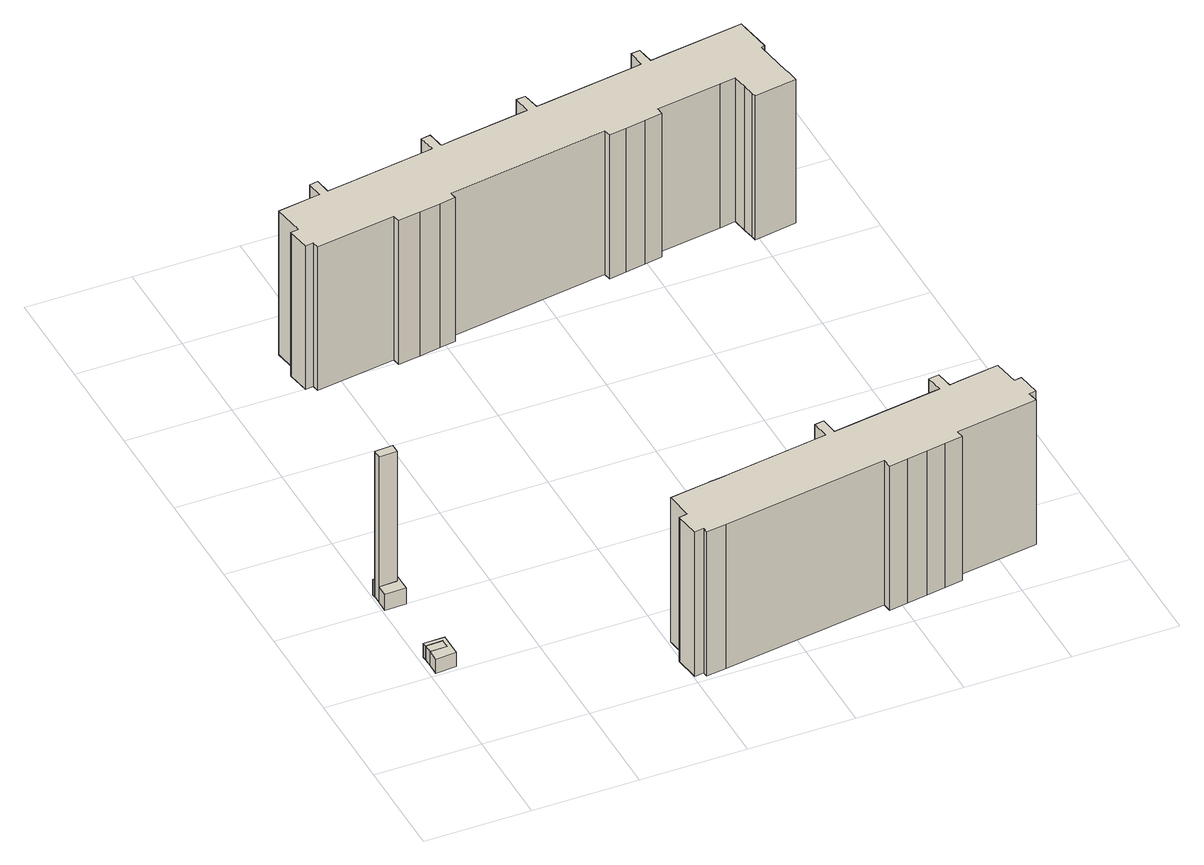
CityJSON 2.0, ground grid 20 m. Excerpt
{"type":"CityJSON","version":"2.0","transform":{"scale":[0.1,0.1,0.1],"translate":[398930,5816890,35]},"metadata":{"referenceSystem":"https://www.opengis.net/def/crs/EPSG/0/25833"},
"CityObjects":{
"building1":{"type":"Building","attributes":{"Gemeindeschluessel":"11000011","function":"51009_1610"},"address":[{"country":"Germany","locality":"Berlin"}],"children":["building1-1","building1-2"]},
"building1-1":{"type":"BuildingPart","attributes":{"BezugspunktDach":"2200","measuredHeight":3.01,"storeysAboveGround":0},"parents":["building1"],"geometry":[{"type":"Solid","lod":"1","boundaries":[[[[0,1,2,3,4,5,6,7]],[[8,9,10,11,12,13,14,15]],[[8,15,7,6]],[[9,8,6,5]],[[10,9,5,4]],[[11,10,4,3]],[[13,12,13,1]],[[13,1,13,14]],[[15,14,0,7]],[[12,11,3,2]],[[2,1,13,12]],[[14,13,1,0]]]]}]},
"building1-2":{"type":"BuildingPart","attributes":{"BezugspunktDach":"2200","measuredHeight":2.98,"storeysAboveGround":0},"parents":["building1"],"geometry":[{"type":"MultiSurface","lod":"1","boundaries":[[[3,2,1,0]],[[13,12,11,14]],[[13,1,0,1]],[[12,2,1,2]],[[11,3,2,3]],[[14,11,3,0]],[[14,0,1,13]],[[13,16,1,2,12]],[[12,2,3,11]]]}]},
"building2":{"type":"Building","attributes":{"Gemeindeschluessel":"11000011","function":"51009_1610"},"address":[{"country":"Germany","locality":"Berlin"}],"children":["building2-1","building2-2"]},
"building2-1":{"type":"BuildingPart","attributes":{"BezugspunktDach":"2200","measuredHeight":3.41,"storeysAboveGround":0},"parents":["building2"],"geometry":[{"type":"MultiSurface","lod":"1","boundaries":[[[17,18,19,20,21,22,23,24]],[[25,26,27,28,29,30,31,32]],[[25,32,24,23]],[[26,25,23,22]],[[27,26,22,21]],[[28,27,21,20]],[[29,28,33,34,35]],[[30,29,35,36,37]],[[31,30,18,36,38,17]],[[32,31,17,24]],[[35,34,33,20,19]],[[37,36,35,19,18]],[[17,38,36,18]]]}]},
"building2-2":{"type":"BuildingPart","attributes":{"BezugspunktDach":"2200","measuredHeight":31.04,"storeysAboveGround":0},"parents":["building2"],"geometry":[{"type":"MultiSurface","lod":"1","boundaries":[[[39,40,41,42]],[[36,35,34,38]],[[36,18,17,38,42,41]],[[19,18,36,41,40]],[[20,19,35,40,39]],[[38,34,39,42]],[[38,17,18,36]],[[35,36,18,19]],[[34,35,19,20]]]}]},
"building3":{"type":"Building","attributes":{"Gemeindeschluessel":"11000011","function":"51009_1610"},"address":[{"country":"Germany","locality":"Berlin"}],"children":["building3-1","building3-2"]},
"building3-1":{"type":"BuildingPart","attributes":{"BezugspunktDach":"2200","measuredHeight":3.35,"storeysAboveGround":0},"parents":["building3"],"geometry":[{"type":"MultiSurface","lod":"1","boundaries":[[[43,44,45,46,47,48,49,50]],[[51,52,53,54,55,56,57,58]],[[51,58,50,49]],[[52,51,49,48]],[[53,52,48,47]],[[54,53,59,60,61,62,63,47,46]],[[55,54,61,64,65,62,66,46,45]],[[67,65,68,45,44]],[[56,55,64,69]],[[57,56,44,43]],[[58,57,43,50]],[[63,62,61,60,59]],[[66,62,65,64,61]],[[69,64,68,65,67]]]}]},
"building3-2":{"type":"BuildingPart","attributes":{"BezugspunktDach":"2200","measuredHeight":3.12,"storeysAboveGround":0},"parents":["building3"],"geometry":[{"type":"MultiSurface","lod":"1","boundaries":[[[67,63,62,65]],[[61,60,69,64]],[[69,60,63,67]],[[64,65,62,61]],[[60,61,70,62,63,71]],[[64,69,67,65]]]}]},
"building4":{"type":"Building","attributes":{"Gemeindeschluessel":"11000011","function":"31001_1010"},"address":[{"country":"Germany","locality":"Berlin","thoroughfareNumber":"21, 22, 23","thoroughfareName":"Mellenseestraße"}],"children":["building4-1","building4-2"]},
"building4-1":{"type":"BuildingPart","attributes":{"BezugspunktDach":"2200","measuredHeight":30.8,"storeysAboveGround":10},"parents":["building4"],"geometry":[{"type":"MultiSurface","lod":"1","boundaries":[[[72,73,74,75,76,77,78,79,80,81,82,83,84,85,86,87,88,89,90,91,92,93,94,95,96,97,98,99,100,101,102,103,104,105,106,107]],[[108,109,110,111,112,113,114,115,116,117,118,119,120,121,122,123,124,125,126,127,128,129,130,131,132,133,134,135,136,137,138,139,140,141,142,143]],[[108,143,107,106]],[[109,108,106,105]],[[110,109,105,104]],[[111,110,104,103]],[[112,111,144,69,60,63,67,103,102]],[[113,112,102,101]],[[114,113,101,100]],[[115,114,100,99]],[[116,115,99,98]],[[117,116,98,97]],[[118,117,97,96]],[[119,118,96,95]],[[120,119,95,94]],[[121,120,94,93]],[[122,121,93,92]],[[123,122,92,91]],[[124,123,91,90]],[[125,124,90,89]],[[126,125,89,88]],[[127,126,88,87]],[[128,127,87,86]],[[129,128,86,85]],[[130,129,85,84]],[[131,130,84,83]],[[132,131,83,82]],[[133,132,82,81]],[[134,133,81,80]],[[135,134,80,79]],[[136,135,79,78]],[[137,136,78,77]],[[138,137,77,76]],[[139,138,76,75]],[[140,139,75,74]],[[141,140,74,73]],[[142,141,73,72]],[[143,142,72,107]],[[67,63,60,69,144]]]}]},
"building4-2":{"type":"BuildingPart","attributes":{"BezugspunktDach":"2200","measuredHeight":3.12,"storeysAboveGround":10},"parents":["building4"],"geometry":[{"type":"Solid","lod":"1","boundaries":[[[[67,63,62,65]],[[61,60,69,64]],[[61,64,65,62]],[[60,61,62,63]],[[64,69,67,65]],[[69,60,63,67]]]]}]},
"building5":{"type":"Building","attributes":{"Gemeindeschluessel":"11000011","BezugspunktDach":"2200","function":"31001_1010","measuredHeight":30.67,"storeysAboveGround":10},"address":[{"country":"Germany","locality":"Berlin","thoroughfareNumber":"24, 25, 26, 27","thoroughfareName":"Mellenseestraße"}],"geometry":[{"type":"Solid","lod":"1","boundaries":[[[[145,146,147,148,149,150,151,152,153,154,155,156,157,158,159,160,161,162,163,164,165,166,167,168,169,170,171,172,173,174,175,176,177,178,179,180,181,182,183,184,185,186,187,188,189,190,191,192,193,194,195,196,197,198]],[[199,200,201,202,203,204,205,206,207,208,209,210,211,212,213,214,215,216,217,218,219,220,221,222,223,224,225,226,227,228,229,230,231,232,233,234,235,236,237,238,239,240,241,242,243,244,245,246,247,248,249,250,251,252]],[[199,252,198,197]],[[200,199,197,196]],[[201,200,196,195]],[[202,201,195,194]],[[203,202,194,193]],[[204,203,193,192]],[[205,204,192,191]],[[206,205,191,190]],[[207,206,190,189]],[[208,207,189,188]],[[209,208,188,187]],[[210,209,187,186]],[[211,210,186,185]],[[212,211,185,184]],[[213,212,184,183]],[[214,213,183,182]],[[215,214,182,181]],[[216,215,181,180]],[[217,216,180,179]],[[218,217,179,178]],[[219,218,178,177]],[[220,219,177,176]],[[221,220,176,175]],[[222,221,175,174]],[[223,222,174,173]],[[224,223,173,172]],[[225,224,172,171]],[[226,225,171,170]],[[227,226,170,169]],[[228,227,169,168]],[[229,228,168,167]],[[230,229,167,166]],[[231,230,166,165]],[[232,231,165,164]],[[233,232,164,163]],[[234,233,163,162]],[[235,234,162,161]],[[236,235,161,160]],[[237,236,160,159]],[[238,237,159,158]],[[239,238,158,157]],[[240,239,157,156]],[[241,240,156,155]],[[242,241,155,154]],[[243,242,154,153]],[[244,243,153,152]],[[245,244,152,151]],[[246,245,151,150]],[[247,246,150,149]],[[248,247,149,148]],[[249,248,148,147]],[[250,249,147,146]],[[251,250,146,145]],[[252,251,145,198]]]]}]}
},
"vertices":[
[9,242,43],[41,243,43],[41,226,43],[9,225,43],[9,202,43],[48,204,43],[48,250,43],[8,250,43],[48,250,13],[48,204,13],[9,202,13],[9,225,13],[41,226,13],[41,243,13],[9,242,13],[8,250,13],
[41,243,20],
[5,438,43],[39,440,43],[39,422,43],[5,421,43],[5,398,43],[45,399,43],[45,446,43],[4,444,43],[45,446,9],[45,399,9],[5,398,9],[5,421,9],[39,422,9],[39,440,9],[5,438,9],[4,444,9],[5,421,28],[5,421,10],[39,422,10],[39,440,10],[39,440,29],[5,438,10],
[5,421,320],[39,422,320],[39,440,320],[5,438,320],
[478,130,44],[486,131,44],[480,164,44],[499,167,44],[505,133,44],[527,137,44],[521,175,44],[473,166,44],[521,175,11],[527,137,11],[505,133,11],[499,167,11],[480,164,11],[486,131,11],[478,130,11],[473,166,11],[505,133,42],[505,133,12],[499,167,12],[499,167,43],[505,133,43],[480,164,12],[480,164,43],[499,167,28],[486,131,43],[480,164,32],[486,131,12],
[499,167,42],[505,133,33],
[403,17,317],[420,19,317],[421,9,317],[460,14,317],[773,60,317],[775,42,317],[811,48,317],[850,54,317],[886,60,317],[920,65,317],[917,80,317],[1074,103,317],[1070,123,317],[1084,126,317],[1077,169,317],[1063,167,317],[1055,216,317],[982,205,317],[959,201,317],[954,234,317],[934,231,317],[939,198,317],[931,197,317],[757,171,317],[730,167,317],[726,201,317],[708,198,317],[713,165,317],[706,164,317],[527,137,317],[505,133,317],[486,131,317],[478,130,317],[405,119,317],[412,67,317],[396,64,317],[412,67,9],[405,119,9],[478,130,9],[486,131,9],[505,133,9],[527,137,9],[706,164,9],[713,165,9],[708,198,9],[726,201,9],[730,167,9],[757,171,9],[931,197,9],[939,198,9],[934,231,9],[954,234,9],[959,201,9],[982,205,9],[1055,216,9],[1063,167,9],[1077,169,9],[1084,126,9],[1070,123,9],[1074,103,9],[917,80,9],[920,65,9],[886,60,9],[850,54,9],[811,48,9],[775,42,9],[773,60,9],[460,14,9],[421,9,9],[420,19,9],[403,17,9],[396,64,9],[486,131,28],
[136,999,316],[151,1001,316],[153,988,316],[304,1010,316],[307,996,316],[349,1002,316],[389,1008,316],[419,1013,316],[417,1027,316],[723,1073,316],[726,1059,316],[759,1064,316],[797,1070,316],[830,1076,316],[829,1089,316],[953,1107,316],[983,1112,316],[987,1084,316],[991,1062,316],[992,1053,316],[1073,1066,316],[1072,1075,316],[1070,1089,316],[1068,1096,316],[1057,1169,316],[1064,1171,316],[1053,1241,316],[897,1218,316],[873,1214,316],[868,1247,316],[852,1245,316],[855,1212,316],[849,1211,316],[669,1184,316],[647,1181,316],[641,1214,316],[624,1212,316],[629,1178,316],[622,1177,316],[480,1156,316],[457,1152,316],[452,1185,316],[434,1182,316],[440,1150,316],[432,1149,316],[253,1122,316],[232,1119,316],[228,1150,316],[212,1147,316],[216,1116,316],[211,1116,316],[135,1104,316],[144,1045,316],[129,1043,316],[144,1045,9],[135,1104,9],[211,1116,9],[216,1116,9],[212,1147,9],[228,1150,9],[232,1119,9],[253,1122,9],[432,1149,9],[440,1150,9],[434,1182,9],[452,1185,9],[457,1152,9],[480,1156,9],[622,1177,9],[629,1178,9],[624,1212,9],[641,1214,9],[647,1181,9],[669,1184,9],[849,1211,9],[855,1212,9],[852,1245,9],[868,1247,9],[873,1214,9],[897,1218,9],[1053,1241,9],[1064,1171,9],[1057,1169,9],[1068,1096,9],[1070,1089,9],[1072,1075,9],[1073,1066,9],[992,1053,9],[991,1062,9],[987,1084,9],[983,1112,9],[953,1107,9],[829,1089,9],[830,1076,9],[797,1070,9],[759,1064,9],[726,1059,9],[723,1073,9],[417,1027,9],[419,1013,9],[389,1008,9],[349,1002,9],[307,996,9],[304,1010,9],[153,988,9],[151,1001,9],[136,999,9],[129,1043,9]
]}
